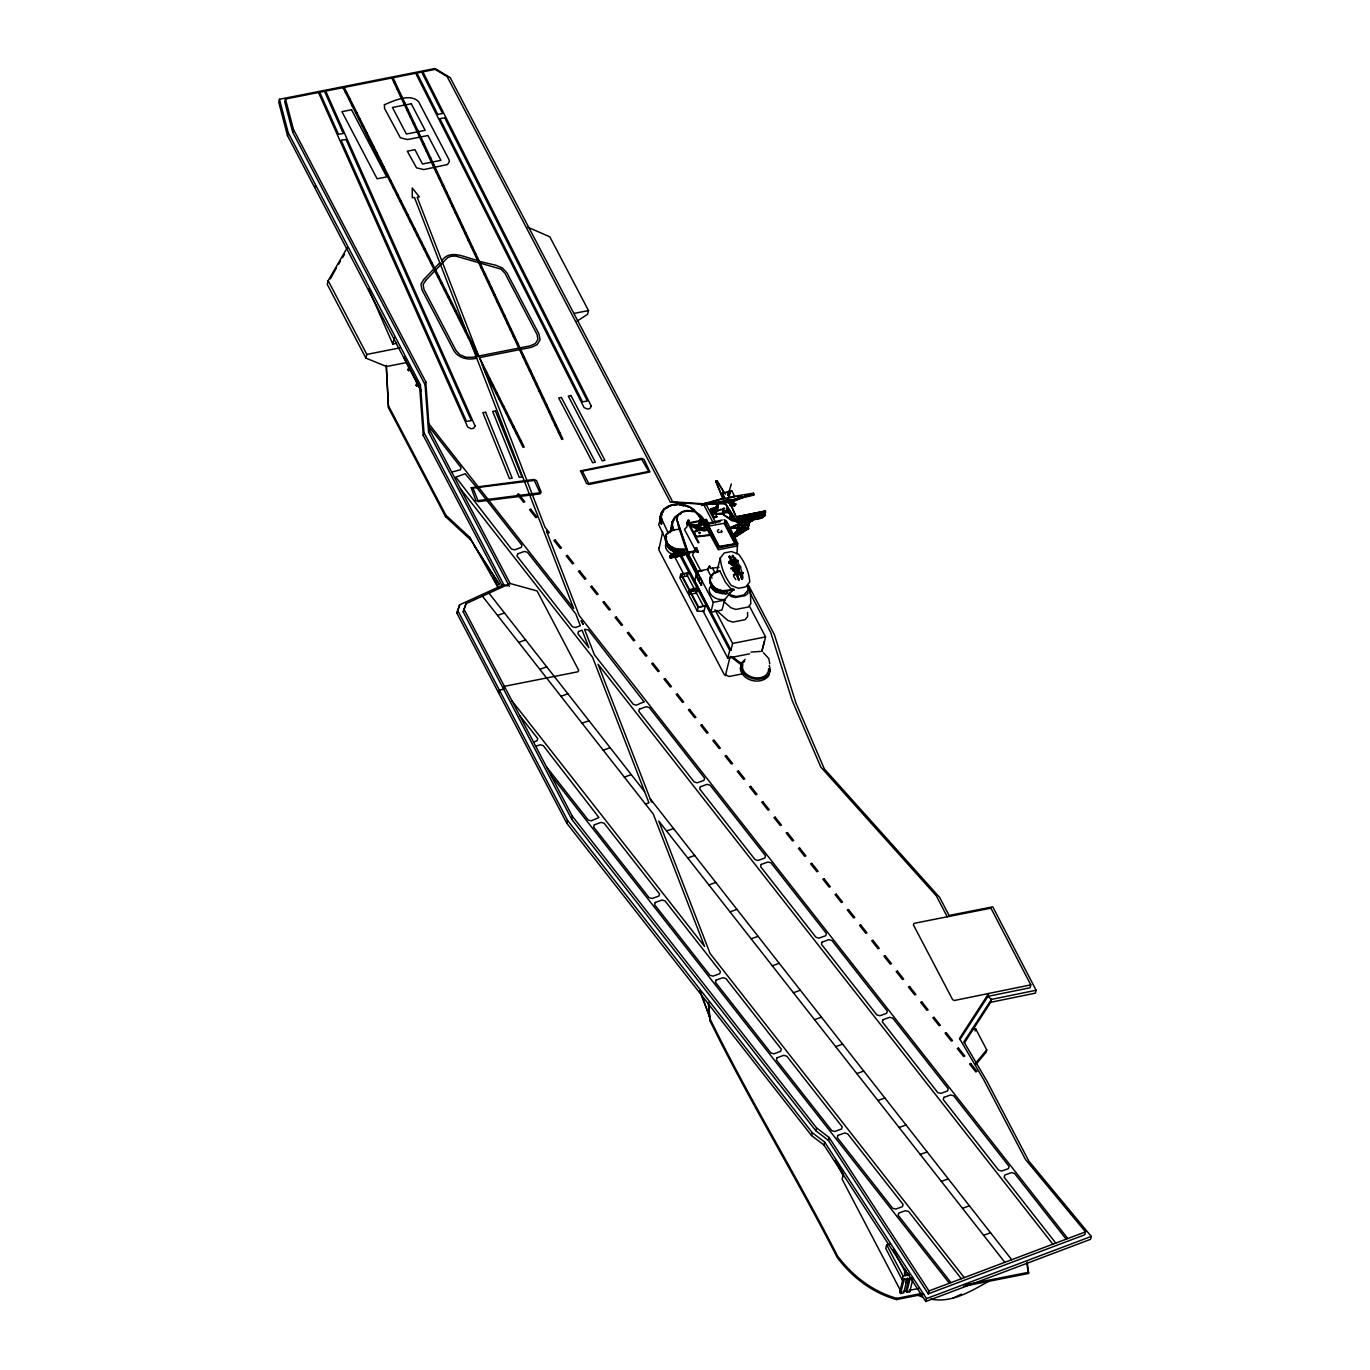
<?xml version="1.0" encoding="UTF-8"?>
<svg xmlns="http://www.w3.org/2000/svg" width="1370" height="1370" viewBox="0 0 1370 1370"><rect width="100%" height="100%" fill="white"/><g stroke="black" fill="none" stroke-linecap="round" stroke-linejoin="round"><path stroke-width="1.5" d="M671.728 550.226L668.731 544.712L668.714 547.897L671.728 550.226L672.276 547.452L678.047 549.25L686.01 549.096L687.757 555.449L697.381 573.79M672.687 550.723L676.831 551.271L672.687 550.723L672.944 547.794M713.102 586.206L713.085 589.391L716.116 591.703L716.664 588.929L722.418 590.727L734.097 589.477L729.782 593.09L726.442 593.758L716.527 592.285A11.285 8.203 13.9 0 1 710.807 585.692L710.225 578.26M716.116 591.703L716.664 588.929A13.255 9.624 13.9 0 1 710.328 576.787L713.256 573.242L719.849 570.879L725.381 582.147L730.604 588.432L734.097 589.477M717.058 592.2L717.315 589.271L717.058 592.2L721.219 592.765L717.315 591.515M729.902 561.289L729.885 563.584L734.012 565.998L735.724 564.714L735.724 562.419L734.029 560.467M733.995 569.149L734.988 571.598L736.375 571.872L737.762 570.571L736.769 568.139L734.388 568.601L734.388 569.92L736.769 571.307M734.491 563.978L733.515 561.546L732.128 561.272M737.351 571.119L736.375 568.687L734.988 568.413M696.457 531.354L696.474 528.854M734.097 537.896L747.746 529.111L729.696 528.015L747.592 520.549L747.129 519.333L748.568 522.655L752.558 520.566L748.671 522.278M734.149 537.382L739.286 534.077C738.036 523.391 753.003 523.819 748.568 524.385C751.839 524.385 728.926 531.509 747.249 528.649L733.138 534.574L748.14 521.628L748.568 522.655M748.243 524.487L745.074 521.559L748.962 524.744L737.899 524.299L740.262 528.974L738.019 524.796M715.465 509.075C710.02 513.613 715.465 513.014 716.065 507.825L716.339 506.506L717.263 509.246L713.171 513.322L716.784 509.983L714.198 513.818L712.965 512.517L717.983 506.814L717.024 509.657L717.983 504.417L716.424 506.421L717.178 505.188L717.76 507.328L717.76 505.307L716.561 510.428L714.558 512.534L710.585 509.092L713.085 508.424L710.585 509.092M740.399 528.717L739.338 534.163L747.284 528.358L740.331 528.546M744.835 521.764C758.946 529.368 729.046 517.192 739.115 533.803M714.541 511.25C717.64 503.92 720.808 507.482 712.725 512.808L711.938 513.836L715.482 511.609M715.671 509.743L716.75 507.311L714.883 512.157M675.821 553.942C677.893 551.065 680.736 554.627 677.551 552.572L675.102 554.148L673.612 553.103C673.526 555.963 669.844 553.737 672.293 555.192M696.765 550.569L669.913 555.912L670.632 556.477C672.156 558.292 674.896 556.083 676.523 556.254M674.245 553.822C677.26 551.733 674.622 556.254 672.687 554.028M678.304 555.586L677.671 554.85L676.643 556.237C673.526 556.922 677.14 556.648 675.307 555.569L679.092 556.014L677.499 556.545L676.883 555.261M679.914 554.662C677.979 557.624 681.147 553.497 678.458 554.953L678.441 556.357M680.582 551.973C679.04 555.621 682.26 551.151 679.126 552.264L677.533 553.566M679.914 551.853C681.986 553.994 684.914 550.98 684.418 552.196M682.654 555.689C682.311 551.836 681.215 558.018 680.034 554.627L682.654 555.689L683.818 553.874M715.585 512.226L714.198 513.818C710.379 513.493 719.01 507.294 716.133 508.253A8.511 6.456 26.3 0 1 715.089 509.332L714.455 512.14L716.133 510.839M717.846 507.106L717.52 504.485L718.068 505.855A10.275 6.559 42.6 0 1 717.623 507.636L716.75 511.541L715.363 512.483M739.235 533.752L737.882 524.316L747.232 528.221L730.022 527.981M701.697 521.576L701.765 520.651L706.286 523.494L707.759 526.799L707.588 524.693M715.226 510.873L715.859 508.647M686.867 523.58L688.682 522.227L687.329 522.261L687.415 524.35L698.529 529.83L704.06 530.789L706.869 529.779L708.341 524.967L701.834 520.377L701.474 521.884L708.341 524.967M687.415 524.35L687.791 520.429L689.144 520.412L687.141 522.638L700.053 527.399L700.635 526.405M715.346 511.438C719.421 505.376 708.924 516.558 714.832 511.301C719.952 502.191 712.965 516.028 714.147 510.085L715.602 509.263L712.982 512.312A6.473 4.127 42.6 0 0 713.496 511.353L716.63 508.287L714.061 511.404M701.269 522.449L700.584 525.532M747.215 528.717L747.746 529.111M670.255 532.57L671.917 525.72L671.762 529.282C670.769 522.638 673.869 515.188 680.976 513.801M671.026 529.128L672.327 521.559L674.639 518.87L672.327 521.559M738.207 524.573L747.249 528.34L730.022 528.186M736.974 553.685L737.437 544.746M668.303 544.215L668.098 547.178L665.563 540.26L666.642 536.697M725.312 501.917L725.535 500.872M725.09 504.04C726.785 501.112 712.76 506.164 709.848 503.509M716.219 508.767C712.742 515.599 710.465 513.288 714.164 512.654M716.339 507.79L716.63 508.201A6.473 4.127 42.7 0 1 716.065 509.058L715.294 510.77L716.459 508.407L715.688 509.058L715.157 507.619A13.649 9.915 13.9 0 0 716.835 505.77L717.983 506.712M701.645 521.268L701.834 520.377M716.253 509.435L716.287 508.51M747.284 520.189L748.294 522.073M701.046 516.918L698.135 526.44M713.068 511.626L716.15 509.349M701.029 516.627L699.608 522.432M715.928 509.52L713.924 512.02L713.941 509.28L714.866 511.25M729.867 517.261L730.279 516.319L735.536 521.268L729.867 517.261L730.279 516.319M661.093 516.644L659.792 519.812L661.864 513.562L661.333 516.832L660.323 516.541M659.792 519.812C659.912 500.547 689.042 499.553 697.296 513.818M676.883 518.887L679.023 529.351L673.543 529.813A13.46 9.778 13.9 0 0 665.957 535.293A13.255 9.624 13.9 0 0 672.31 547.401L669.913 545.62M394.252 337.739L392.796 344.058L396.581 343.305M717.692 507.534L716.304 509.64L717.383 508.51M687.86 522.826L688.117 521.388L686.832 526.971L684.503 529.402L695.566 550.5M763.946 643.575L764.323 641.622L761.703 651.229M731.323 483.952L729.028 491.762M717.212 508.612L715.277 511.455M712.4 513.767C714.763 511.986 717.007 510.89 717.263 508.253M698.769 523.785L698.118 526.525M701.714 503.698L672.67 501.797L450.182 77.611L435.043 68.5L279.446 99.274L278.744 102.185L287.494 135.596L421.309 391.272M701.457 504.177L670.341 502.139L447.134 76.583L435.215 69.408L285.474 99.034L284.755 101.945L292.683 132.171L425.042 384.645L428.587 432.235L509.417 586.394M287.494 135.596L288.214 132.702L279.446 99.274M292.683 132.171L293.403 129.277L285.474 99.034M347.518 247.251L328.166 280.679L327.259 284.395L365.927 358.135L386.528 366.509L406.291 362.605M365.927 358.135L366.835 354.419L328.166 280.679M388.498 407.832L386.272 365.465L388.498 407.832L445.541 516.61L470.903 540.088L469.859 537.417L445.884 515.223L388.84 406.462M410.452 370.551L408.037 369.951L409.031 365.961M408.551 370.927L409.544 366.937M418.484 385.878L416.086 385.295L417.079 381.305M416.6 386.254L417.576 382.264M288.214 132.702L420.453 384.936L419.734 387.83L423.261 435.42L502.071 585.692M425.042 384.645L425.762 381.75L293.403 129.277M423.261 435.42L423.981 432.526L420.453 384.936M428.587 432.235L429.289 429.341L425.762 381.75M445.541 516.61L445.884 515.223M748.585 585.435L774.41 634.687L795.884 702.878L824.295 768.827L939.717 897.521L949.085 915.468L992.753 906.837L1036.097 990.253L991.435 999.398L963.898 1041.851L987.29 1081.718L1028.853 1161.126L1091.256 1236.408L1090.554 1239.319L925.76 1301.5L823.969 1145.063L811.537 1135.542L566.769 823.199L456.861 613.109L459.652 604.821L503.766 584.665L423.981 432.526M459.652 604.821L456.861 613.109M469.859 537.417L498.457 588.295M959.908 1039.607L987.941 996.367L988.661 993.473L959.497 1038.443L983.729 1079.748L1025.445 1159.431L1085.502 1231.87L1084.783 1234.764L928.261 1293.845L828.439 1140.422L815.835 1130.781L571.632 819.157L463.231 611.945L466.023 603.656L510.137 583.5L537.091 590.949L578.739 670.375L577.866 671.797L504.383 686.336L503.663 689.247L499.365 690.086L498.646 692.997M466.023 603.656L463.231 611.945M527.844 227.214L549.832 236.822L588.501 310.562L587.593 314.278L577.027 321.214M566.769 823.199L567.488 820.287L457.58 610.215M571.632 819.157L572.352 816.246L463.95 609.051M659.843 520.6L661.385 517.449L662.344 520.788L661.59 523.871L659.843 520.6L661.59 523.871M663.217 512.26L663.988 509.178L667.789 507.328L663.988 509.178M660.819 523.922L661.59 520.84L660.614 517.517M743.242 673.697L729.114 676.489L724.182 674.451L658.833 549.832L662.652 531.971M673.954 518.562L672.208 525.172M671.951 526.731L671.129 530.036L672.67 526.697L673.817 530.207L672.67 526.697M672.773 557.059L670.118 557.813L671.249 553.822L673.869 554.867M670.529 557.881L671.369 554.405M671.197 557.796L670.187 557.778M671.865 555.107L674.143 553.754L670.752 554.73M670.204 557.676L672.944 555.792L674.348 557.162M672.584 554.49L672.824 553.514M673.578 556.511L672.773 557.487M673.218 554.353L675.016 554.49M671.797 557.179L673.732 555.878M674.4 553.189L674.468 554.268M673.663 557.111L672.944 555.792M674.793 554.045L675.821 553.514M675.307 555.569L675.924 556.443M676.763 552.487L677.02 554.251L675.975 552.881M677.551 552.572L677.619 553.634M677.499 556.545L678.527 556.014M678.595 553.942L677.414 553.103L678.972 552.898M679.126 552.264L679.743 553.548M687.329 522.261L687.791 520.429M687.74 522.107L688.202 520.275M679.794 555.621L680.034 554.627M681.318 552.812L681.489 551.545L683.835 552.744L683.065 551.237M678.458 554.953L679.674 555.621M682.346 552.709L681.181 552.452L683.527 549.781L685.839 549.747M688.613 523.34L689.144 520.412M682.226 555.603L680.736 555.569M682.02 552.196L678.989 552.795L681.335 553.018M683.322 553L682.757 552.144M682.894 552.932L682.157 552.161L684.897 552.315M683.065 554.045L683.253 555.073M683.784 552.555L683.733 551.356M683.99 553.103L684.281 552.024M684.332 551.75L684.161 555.021L682.431 555.261M684.555 551.785L683.853 555.158M680.77 574.218L679.862 577.9L688.254 593.895L689.161 590.213L680.77 574.218L687.877 572.814L687.466 575.828L694.402 589.083M688.1 573.242L681.558 574.544L680.924 577.13L687.466 575.828M710.722 535.242L707.228 527.724L710.722 535.242L696.234 536.937L693.854 531.56L701.885 529.265M728.206 502.242L725.963 501.437L701.68 505.444L701.115 504.348L724.816 498.046L710.893 502.088M701.68 505.444L701.337 503.492M696.234 536.937L693.854 531.56M686.969 576.462L687.877 572.814M698.529 529.83L699.299 527.125L699.042 528.203L687.055 523.135M704.385 525.583L703.461 528.512L699.847 527.878L700.926 524.333L705.567 525.789L701.046 522.946M700.926 524.333L699.847 527.878M695.326 549.147L696.662 547.812L697.964 552.281L695.326 549.147L696.662 547.812M697.073 552.452L698.392 551.134M705.207 523.066L705.927 520.138L688.939 523.494M722.846 498.766L715.756 481.161L717.007 480.904L725.381 494.21M704.06 530.789L706.286 523.494L707.502 525.018M717.007 480.904L724.199 493.08M689.778 591.395L688.87 595.059L697.261 611.054L703.923 611.448L705.276 605.985L698.512 606.859L690.566 591.703L696.885 589.99L689.778 591.395L698.169 607.389L697.261 611.054M715.568 513.784L722.846 514.281L733.601 520.634L728.72 512.483L715.568 513.784L716.801 517.106L714.147 517.62L710.311 510.325L713.136 509.143L714.524 511.798L724.542 508.51M689.932 594.306L690.566 591.703M705.773 530.806L707.125 528.7L706.869 529.779M711.458 509.092L713.085 508.424M702.81 570.708L697.741 571.701L696.902 576.188L698.375 580.212L696.32 576.308L697.844 572.369M697.741 571.701L697.039 575.965M713.136 509.143L710.311 510.325M712.366 510L714.969 511.421L712.537 509.965L711.732 510.667L713.016 511.421C711.629 513.767 715.328 511.318 713.034 512.397M712.931 512.226L713.171 511.25M715.791 511.198L712.982 512.979M714.969 512.585L716.51 511.781L713.89 510.445L713.273 511.781L712.383 510.256L712.948 512.123M713.256 513.681L714.986 511.353M695.395 590.984L696.046 588.381L689.504 589.682L681.558 574.544M698.375 580.212L699.317 576.393L697.261 572.489M714.147 517.62L710.465 509.657M715.089 513.527L715.534 511.558M695.977 593.621L696.885 589.99M699.025 581.479L701.663 585.264L699.025 581.479L700.549 577.541M703.409 606.259L696.457 593.004L697.107 590.419M722.196 493.303L732.042 491.145L734.885 496.865L725.09 498.8L722.196 493.303L732.042 491.145M701.08 585.384L702.022 581.565L699.984 577.66M720.723 509.263L715.911 511.815M725.09 498.8L722.247 493.08M722.846 514.281L732.094 520.942L733.652 520.429M739.543 517.209L738.19 522.09L736.94 522.33L725.432 504.057L715.756 481.161M725.929 501.454L753.979 494.279L753.397 493.183L729.165 497.173M728.429 491.727L728.395 495.615L728.429 491.727L730.244 492.241L728.343 495.837L729.028 491.059M729.405 495.632L730.159 491.385M725.501 501.386L726.271 502.276L730.604 501.3L730.484 499.725M729.782 505.393L734.68 505.701L729.782 505.393L730.792 503.269L732.796 502.995L732.95 504.862L732.471 503.509M730.159 503.115L738.31 521.542L736.94 522.33M730.604 501.3L730.364 500.101L726.1 500.958C727.145 504.451 737.094 504.16 726.46 501.643L730.724 500.803L732.744 502.91M733.601 520.634L726.442 508.133M731.186 503.406L733.275 504.211L731.768 504.52M732.351 504.742L732.659 503.321M732.95 504.862L733.258 503.441M717.007 571.153L720.278 557.967L724.268 552.966L731.58 551.511L738.721 554.319A58.242 48.224 25.1 0 1 749.767 581.856L745.777 586.857L738.464 588.312L731.323 585.504A58.242 48.224 25.1 0 1 720.278 557.967M733.31 504.554L733.275 503.492M732.077 519.932L732.522 518.939L732.779 519.778M733.344 502.773L735.861 504.194L733.275 503.013M732.231 520.257L732.522 518.939M719.849 570.879L713.085 573.876L710.174 577.438A13.255 9.624 13.9 0 0 716.527 589.528L722.264 591.378L733.943 590.128M732.676 520.343L732.933 519.162M712.212 584.579L709.728 587.61A11.285 8.203 13.9 0 0 711.338 595.008A11.491 8.34 13.9 0 0 724.867 599.392L721.956 610.061L710.859 612.253L713.308 602.338L689.024 556.151L676.729 519.504C679.16 504.862 701.389 509.965 704.865 521.953M740.879 516.867L737.591 517.603L737.111 516.713L765.111 510.976L764.803 514.658L763.433 512.294M737.591 517.603L765.624 511.763L764.494 516.302L761.086 516.935M738.653 522.107L739.612 518.22L764.237 513.305L763.244 517.278L738.584 522.158L739.749 517.158L741.136 519.555L761.891 515.36M739.594 520.463L740.622 522.107L741.889 516.747M740.673 516.096L741.684 517.757M746.667 520.651L739.56 521.456M739.663 521.216L736.255 521.884M740.177 521.901L741.204 517.74C739.355 513.185 743.276 521.628 740.245 522.432L761.634 518.202L761.788 511.832M741.187 516.815L761.977 512.705M741.375 519.641L741.101 520.788L743.345 519.247L741.256 520.84M741.427 521.559L742.523 517.637M742.882 521.268L743.841 517.38M743.002 521.234L744.458 516.233L745.588 519.898L743.91 519.144M725.09 599.169L728.96 594.494L736.443 596.481L743.756 595.025L747.592 590.641M744.338 520.977L745.417 517.072M746.085 518.716L745.811 519.846L748.208 518.374M746.188 518.339L746.821 515.771L747.455 516.867M745.794 520.686L746.873 516.781M752.746 494.056L753.757 495.135L730.244 500.598M753.397 493.183L753.089 493.834M748.208 516.524L747.232 520.412L748.328 516.49M753.757 495.135L753.979 494.279M729.456 594.392L729.782 593.09M747.934 519.504L748.962 515.343L746.188 518.562M748.14 519.47L749.167 515.308L750.554 517.706M748.688 520.12L749.784 516.199M747.678 528.015L750.144 520.72L749.167 519.744M747.797 528.255L749.698 520.446M750.435 518.716C747.181 519.624 752.729 520.977 750.589 517.826M750.674 517.449L751.308 514.88M748.088 528.375L750.024 520.48M750.144 519.829L751.531 514.829M751.599 519.538L752.558 515.651L751.719 519.521M752.644 518.579L753.671 514.418M752.849 518.545L753.877 514.366M753.038 519.247L754.134 515.343M754.493 518.973L755.572 515.051M755.504 516.85L755.007 518.031L753.329 517.278M755.384 516.524L756.24 513.904M755.949 518.682L756.908 514.795L756.069 518.648M757.336 517.654L758.381 513.476L755.606 516.696M757.387 518.391L758.586 513.442L759.716 517.089L758.021 516.353M757.524 518.374L758.483 514.486M758.843 518.1L759.939 514.195M760.093 515.582L760.727 513.014L759.46 514.486M760.213 515.925L759.939 517.055L762.182 515.531M760.299 515.548L761.086 512.757M762.593 513.51L761.189 517.997L760.384 516.353L761.634 518.202M761.463 511.986L762.473 513.647M760.299 517.826L761.378 513.904M762.268 512.722L765.539 512.072L765.111 510.976M761.874 517.5L763.296 512.5L764.683 514.897M749.561 653.815L727.778 658.131L729.713 650.339L679.726 555.021M729.713 650.339L730.981 650.099L732.625 643.438L714.952 609.718M725.364 675.718L730.159 656.367L741.752 665.203M762.011 651.349L765.59 636.913L749.767 606.756M923.74 1294.188L896.494 1299.582C872.313 1292.715 852.294 1277.474 837.241 1257.506C796.569 1177.635 749.39 1101.429 710.02 1020.838L708.667 1002.96M811.537 1135.542L812.256 1132.647L567.488 820.287M815.835 1130.781L816.554 1127.887L572.352 816.246M823.969 1145.063L824.689 1142.169L812.256 1132.647M828.439 1140.422L829.141 1137.528L816.554 1127.887M890.466 1244.029L886.664 1244.782L885.756 1248.447L902.231 1279.837L912.643 1277.782M896.494 1299.582L896.802 1298.366L921.942 1293.383M902.231 1279.837L903.138 1276.172L886.664 1244.782M907.402 1277.987L903.703 1292.92L900.604 1293.537L899.765 1291.961L903.001 1278.878M905.347 1269.373L904.371 1273.329L905.21 1274.922L908.31 1274.305L907.608 1272.97M900.604 1293.537L904.303 1278.604M905.21 1274.922L906.186 1270.949M913.019 1278.638L909.783 1291.722L906.683 1292.338L905.981 1291.002L908.396 1281.293L908.961 1282.371L905.964 1282.954L906.032 1279.34L909.012 1278.758L909.577 1279.837L906.597 1280.419M906.683 1292.338L910.382 1277.388M975.063 1031.045L975.645 1028.733L971.655 1029.538M964.326 1042.981L990.715 1002.292L991.435 999.398L987.941 996.367L1030.069 987.753L1030.788 984.859L990.921 908.156L914.132 923.346L913.345 924.767L952.578 999.586L954.205 1000.528L1030.788 984.859M975.645 1028.733L986.743 1049.882L986.16 1052.211L975.526 1064.884M925.76 1301.5L926.48 1298.606L824.689 1142.169M928.261 1293.845L928.963 1290.934L829.141 1137.528M1036.097 990.253L1035.378 993.147L990.715 1002.292M963.555 1286.31L1028.51 1273.466L1027.26 1262.095M697.724 528.084L697.107 530.601L697.69 528.238M717.246 508.938L716.219 510.787M741.41 664.45L740.262 668.509C741.872 681.027 761.172 685.548 768.707 675.753L770.334 669.827L769.221 665.529M699.042 528.203L700.584 527.107M698.94 524.761L698.289 526.936L698.94 524.813M715.38 509.606L713.65 512.106M716.972 509.743L714.934 511.729M715.791 507.088L714.489 507.996C713.821 516.028 716.715 506.112 714.506 511.592M735.228 521.473L735.639 520.549M697.724 528.786L697.33 530.019M676.592 551.956L677.533 549.25L672.687 548.479M677.671 552.127L678.287 549.37L677.671 552.127L681.678 552.059L683.082 550.021L679.862 549.336M720.962 593.45L721.904 590.744L717.058 589.956M722.041 593.604L722.658 590.847L722.041 593.604L726.049 593.535L727.453 591.515M708.256 569.646L709.609 566.05L710.876 568.464L712.503 568.105M730.261 528.238L733.121 534.369M748.088 521.747L733.138 534.574M714.934 510.924L714.883 509.743L713.65 510.565M330.307 278.898L336.421 267.921M338.458 264.41L340.496 261.053M342.517 257.68L344.555 254.323M658.593 548.377L659.347 547.127M660.956 518.031L658.662 524.504L666.882 541.989M677.157 516.798C679.982 511.284 687.158 510.394 692.638 511.661M681.678 552.059L683.013 549.284M710.859 612.253L694.607 581.257L697.056 571.358L707.348 569.321L709.609 566.05M670.975 554.696L671.882 554.884L670.769 555.124M735.073 560.655L738.173 560.947L731.803 562.111L729.046 556.631L729.662 555.963L734.902 567.368L738.995 579.99L736.58 573.533L733.464 574.715L736.495 573.79M730.809 568.413L737.831 566.341L740.725 567.026L737.111 566.718L732.625 555.381L742.095 579.219L740.365 573.824L742.797 572.643L740.091 573.037L742.951 573.396M731.888 561.854L728.72 563.053L731.58 561.101L734.371 568.071M728.72 563.053L728.806 561.957M728.6 562.265L731.58 561.101M731.922 561.272L734.748 560.467M731.717 562.077L738.173 560.947M731.101 569.167L731.015 568.105M735.245 561.426L737.711 560.21M737.317 566.426L734.491 567.231L732.128 560.981M740.434 573.105L736.409 573.773L734.457 567.814M739.731 572.9C737.831 558.292 729.902 575.571 739.731 572.9L741.958 579.39M734.269 568.071L740.725 567.026M733.464 574.715L733.96 575.417M737.522 566.632L740.434 566.289M740.04 573.636L737.214 574.441L738.995 579.99M742.728 573.688L742.797 572.643M738.361 579.801L729.456 556.271M746.65 528.46L748.362 527.69L748.277 529.454L746.65 528.46L748.859 528.649M747.147 529.419L748.362 527.69M701.508 529.591L699.693 529.454M734.68 505.701L735.913 503.954M727.162 510.222L723.925 510.873A2.209 1.61 13.9 0 1 722.863 508.852L724.165 507.928M721.802 531.903L718.565 532.536A2.209 1.61 13.9 0 1 717.503 530.515L718.805 529.591M710.533 577.524L712.862 574.681M716.15 510.89L714.695 511.969M974.772 1064.147L986.743 1049.882M716.51 510.513L715.534 511.215M738.242 518.716L739.492 517.038M740.622 518.22L741.855 516.558M744.201 516.096L741.478 519.264L742.112 516.696L742.745 517.792M741.478 519.504L744.253 516.267M745.263 517.141L746.564 515.634M745.331 517.278L746.599 515.805L745.965 518.391L744.612 516.028M750.041 516.353L751.274 514.709M750.897 517.637L753.62 514.229M754.664 515.291L755.983 513.767M754.75 515.428L756.017 513.938M755.606 516.473L758.329 513.305M760.675 512.842L759.374 514.349L758.723 513.219M760.316 515.771L763.039 512.38M764.169 513.562L765.436 511.866M733.395 503.937L732.316 503.68M713.89 510.445L712.383 510.256M713.599 511.592L712.4 512.722M716.784 511.387L712.948 513.133M433.81 269.034L423.724 279.497L421.001 284.121L421.857 289.567L454.172 351.182C459.07 358.46 468.643 360.378 476.726 358.152M434.684 268.126L439.804 262.834M441.791 260.762C450.319 248.193 466.382 258.331 477.531 260.334M714.695 512.243L713.838 513.014L714.712 513.288M745.109 659.398L741.872 662.583L740.725 666.642C742.335 679.16 761.634 683.681 769.169 673.886M742.489 663.388L744.646 661.265M713.085 589.391L716.647 591.172M715.517 510L714.249 510.822L716.048 509.126M716.099 507.962L713.684 508.458L713.051 511.061A10.275 6.559 42.6 0 1 712.606 512.86L713.701 513.082L711.989 513.75M716.887 481.743L715.619 481.709M670.546 556.323L671.625 557.864M732.128 504.314L733.207 504.109M733.481 534.625L748.568 521.713M737.591 545.911L718.274 549.73L705.773 526.765M693.597 552.829L692.552 555.09L701.115 571.393M736.392 521.713L738.79 520.24M750.52 518.922L752.764 517.398L750.657 518.973M755.23 517.98L757.627 516.507M760.076 517.106L762.337 515.582M733.84 537.177L747.164 528.632M733.926 537.588L747.592 528.803M714.181 509.88L715.534 510.325M989.277 1281.053C971.399 1290.728 951.927 1303.555 930.607 1299.017M733.584 534.762L738.07 543.976L718.753 547.794L707.211 526.662M677.294 553.12L674.93 553.84L675.444 554.559M674.211 556.391L677.927 556.631M683.596 551.887L682.757 552.572M952.852 1298.178L961.534 1294.102M671.249 553.822L671.882 554.884M669.913 555.912L696.953 550.911M678.955 553.12L680.171 553.634M681.164 552.675L680.702 551.956M672.721 557.299L672.156 556.186M676.712 556.117L678.989 555.638L676.626 555.809M713.085 509.486L713.599 508.612M729.696 528.015L747.404 520.155M729.885 528.203L747.866 520.377M666.488 540.756L668.098 547.178M711.664 585.418L712.468 588.672L712.674 585.709L710.859 582.25L713.205 588.346M712.468 588.672L712.674 585.709M733.395 534.677L747.198 528.974M728.497 500.564L726.734 500.598M723.839 509.212L722.538 510.137A2.209 1.61 13.9 0 0 723.6 512.157L726.853 511.524A2.209 1.61 13.9 0 0 726.528 510.068M729.731 501.574L739.252 497.721M729.936 501.762L745.314 496.505L733.926 501.112M729.85 502.122L743.139 496.745M730.193 502.43L743.499 497.053M714.917 510.188L713.599 510.976L712.999 509.64L713.393 511.712M928.963 1290.934L1085.502 1231.87M926.48 1298.606L1091.256 1236.408M497.55 615.438L504.468 612.938M518.682 642.393L525.618 639.893M539.814 669.348L546.75 666.847M560.947 696.285L567.882 693.785M582.079 723.24L589.014 720.74M533.529 742.06L537.057 740.776L537.759 738.584L519.624 715.482M535.773 746.342L540.174 744.749L543.239 745.588L598.93 817.513L591.241 820.853L588.175 820.013L546.544 766.926M603.211 750.195L610.147 747.695M624.343 777.132L631.279 774.632M645.476 804.087L648.952 802.837L592.559 657.24L460.491 488.833M652.411 801.587L651.401 801.947L598.073 664.262L1052.845 1244.183M666.608 831.042L673.543 828.542M687.74 857.98L694.676 855.479M708.872 884.934L715.808 882.434M730.022 911.889L736.94 909.389M751.154 938.827L758.089 936.326M772.286 965.782L779.222 963.281M793.418 992.736L800.354 990.236M814.551 1019.674L821.486 1017.174M835.683 1046.629L842.619 1044.128M856.815 1073.583L863.751 1071.083M877.947 1100.521L884.883 1098.021M899.08 1127.476L906.015 1124.975M920.212 1154.43L927.147 1151.93M941.344 1181.385L948.28 1178.868M962.493 1208.323L969.412 1205.823M983.626 1235.278L990.561 1232.777M751.051 652.086L760.384 651.435M734.166 575.109L736.872 574.287M713.051 511.729L713.958 511.37M693.717 532.142L697.535 531.046M753.466 518.322L760.847 516.456M753.928 519.213L761.309 517.346M701.115 504.348L706.988 502.995M366.835 354.419L400.057 347.843M574.116 313.405L588.501 310.562M408.037 369.951L409.938 369.575M479.466 357.604L519.521 349.675M520.737 349.436L531.354 347.346L537.126 344.658L540.054 339.811L538.907 333.835L506.866 272.75L502.413 268.023L495.786 265.232L477.839 261.002M416.086 385.295L417.987 384.919M729.183 492.464L730.244 492.241M714.301 516.969L716.972 516.439M690.086 526.063L697.655 524.556M737.111 516.713L765.076 511.181M722.247 519.983L706.098 523.665L701.628 522.038M720.26 521.559L707.485 524.248L718.873 546.373L736.443 543.599L724.439 520.737M733.07 519.333L731.511 519.829L733.019 519.538M739.475 518.785L741.067 518.391M741.358 518.408L762.165 514.212M762.456 514.229L764.049 513.853M740.93 518.956L739.355 519.264L740.913 519.042M763.895 514.418L762.337 514.726L763.878 514.486M739.218 519.829L740.793 519.521M762.182 515.291L763.758 514.983M736.769 520.429L764.7 515.034L764.426 516.165L762.542 515.531M739.064 520.48L740.656 520.086M740.93 520.103L761.737 515.925M762.028 515.942L763.621 515.548M739.286 520.514L739.509 521.662M741.667 520.052L760.384 516.353M738.909 521.045L740.502 520.651M740.793 520.668L761.6 516.49M761.891 516.507L763.484 516.113M739.971 521.148L760.778 516.969M738.772 521.61L761.463 517.055M761.754 517.072L763.347 516.678M740.416 522.107L761.395 517.997M676.609 553.942L675.187 552.795M669.947 556.34L696.645 551.048M670.118 556.682L696.97 551.339M683.031 555.073L684.229 554.799M728.874 556.888L734.577 557.282A46.631 38.6 25.1 0 1 742.968 578.191M731.392 561.375L735.45 560.672M718.976 567.351L712.52 568.088L715.226 573.242M732.282 555.449L738.053 566.752M736.683 574.561L740.365 573.824M689.161 590.213L696.046 588.381M691.559 593.981L696.457 593.004M713.308 602.338L725.466 599.94M698.169 607.389L705.276 605.985M732.625 643.438L765.59 636.913M903.138 1276.172L909.389 1274.922M899.765 1291.961L901.083 1291.687L842.139 1179.279L843.081 1175.426L835.152 1160.287M903.001 1291.602L905.981 1291.002M919.184 1288.399L909.081 1290.386L909.783 1291.722M965.953 1284.683L1028.819 1272.25M345.308 92.184L346.524 91.961M348.716 99.017L349.932 98.777M352.141 105.832L353.357 105.61M355.549 112.665L356.782 112.443M358.974 119.498L360.19 119.276M362.382 126.314L363.615 126.091M365.807 133.147L367.023 132.924M369.232 139.98L370.448 139.757M372.64 146.796L373.856 146.573M376.065 153.628L377.281 153.406M379.473 160.461L380.689 160.239M382.898 167.294L384.114 167.071M386.306 174.11L387.522 173.887M389.731 180.943L390.947 180.72M393.139 187.776L394.372 187.553M396.564 194.591L397.779 194.369M399.971 201.424L401.204 201.202M403.397 208.257L404.612 208.035M406.821 215.09L408.037 214.85M410.229 221.906L411.445 221.683M413.654 228.739L414.87 228.516M417.062 235.571L418.278 235.349M420.487 242.387L421.703 242.165M423.895 249.22L425.111 248.998M427.32 256.053L428.536 255.83M430.728 262.869L431.944 262.646M434.153 269.702L435.369 269.479M437.561 276.534L438.794 276.312M440.986 283.367L442.202 283.145M444.394 290.183L445.627 289.96M447.819 297.016L449.035 296.793M451.244 303.849L452.46 303.626M454.652 310.665L455.867 310.442M458.077 317.498L459.292 317.275M461.485 324.33L462.7 324.108M464.909 331.163L466.125 330.941M468.317 337.979L469.533 337.756M471.742 344.812L472.958 344.589M475.15 351.645L476.383 351.422M479.791 358.238L526.851 480.356M482.257 365.242L483.216 365.071M485.408 372.126L486.624 371.904M488.833 378.959L490.049 378.719M492.241 385.775L493.457 385.552M495.666 392.608L496.882 392.385M499.074 399.441L500.29 399.218M502.499 406.256L503.715 406.034M505.907 413.089L507.123 412.867M509.332 419.922L510.548 419.7M512.74 426.738L513.956 426.515M516.165 433.571L517.38 433.348M519.572 440.404L520.805 440.181M393.978 82.611L395.211 82.405M397.197 89.478L398.43 89.273M400.434 96.328L401.667 96.123M403.653 103.195L404.886 102.99M406.89 110.062L408.106 109.857M410.109 116.912L411.342 116.707M413.329 123.779L414.562 123.574M416.566 130.647L417.781 130.441M419.785 137.497L421.018 137.291M423.005 144.364L424.238 144.158M426.241 151.214L427.457 151.025M429.461 158.081L430.694 157.875M432.68 164.948L433.913 164.743M435.917 171.798L437.133 171.61M439.136 178.665L440.369 178.46M442.356 185.532L443.589 185.327M445.592 192.382L446.808 192.194M448.812 199.249L450.045 199.044M452.031 206.117L453.264 205.911M455.268 212.966L456.484 212.778M458.488 219.834L459.721 219.628M461.707 226.701L462.94 226.495M464.944 233.551L466.16 233.362M468.163 240.418L469.396 240.212M471.383 247.285L472.616 247.079M474.619 254.135L475.852 253.947M481.058 267.869L482.291 267.664M484.295 274.719L485.528 274.514M487.514 281.586L488.747 281.381M490.751 288.453L491.967 288.248M493.971 295.303L495.204 295.098M497.19 302.171L498.423 301.965M500.427 309.038L501.643 308.832M503.646 315.888L504.879 315.682M506.866 322.755L508.099 322.549M510.102 329.622L511.318 329.416M513.322 336.472L514.555 336.267M516.541 343.339L517.774 343.134M519.778 350.206L520.994 350.001M522.997 357.056L524.231 356.851M526.217 363.923L527.45 363.718M529.454 370.791L530.669 370.585M532.673 377.64L533.906 377.435M535.893 384.508L537.126 384.302M539.129 391.358L540.345 391.169M542.349 398.225L543.582 398.019M545.568 405.092L546.801 404.886M548.805 411.942L550.038 411.753M552.024 418.809L553.257 418.603M555.244 425.676L556.477 425.471M558.481 432.526L559.713 432.338M737.026 496.711L741.067 496.043M745.109 495.375L749.15 494.707M701.902 504.571L726.151 500.581M739.029 520.771L746.205 519.761M696.371 536.355L710.876 534.66M742.591 572.934L739.937 573.122L737.951 567.351M678.356 550.106L683.082 550.021M677.585 551.391L681.592 551.322M679.64 555.398L671.386 553.908A11.285 8.203 13.9 0 1 665.974 543.599M721.956 592.867L726.049 593.535M731.957 657.103L733.892 657.12M706.047 529.745L698.786 528.751L687.671 523.22M714.849 502.704L725.175 503.064M720.997 503.372L724.816 503.509M713.77 503.372L725.398 503.766M682.123 552.264L672.156 550.791A11.285 8.203 13.9 0 1 666.437 544.215M675.615 553.874L676.369 553.737M672.036 553.412L673.355 554.165M676.095 555.158L678.218 555.929L677.671 554.85M673.201 557.556L672.002 557.247M672.088 522.398L672.584 525.977L671.266 525.703M733.909 564.183L732.505 563.909L731.529 561.46L733.909 560.998L734.885 563.43L733.498 564.731L731.135 563.327M736.889 573.139L732.762 570.725L732.762 568.43L734.474 567.146L736.889 567.608L738.601 569.56M724.165 519.607L726.408 520.857L730.09 527.878M503.389 584.836L507.414 585.88M728.258 494.228L729.388 494.553M728.206 494.433L729.319 494.758M746.393 523.819L748.654 524.539M723.446 512.808L724.405 513.116M700.001 527.262L703.461 528.512M663.354 509.794L661.385 512.705L661.333 516.062M918.088 1295.335L922.233 1297.013M896.802 1298.366C872.502 1291.516 852.774 1275.932 837.584 1256.119C796.912 1176.248 749.715 1100.042 710.362 1019.451M757.833 516.473L759.528 517.209M753.123 517.398L754.819 518.151M748.431 518.339L750.298 518.956M743.722 519.264L745.4 520.018M739.201 520.069L740.879 520.823M739.012 520.189L740.69 520.942M711.903 510.633L714.352 512.02L713.034 511.335M679.914 555.158L681.078 555.997M451.706 472.085L460.388 469.79L461.073 467.615L429.118 426.841M696.234 513.031L703.512 520.908M763.433 652.702L768.827 658.593L769.769 663.851M732.933 657.103L742.249 664.21M668.183 545.243L671.745 547.983M714.284 587.113L716.664 588.929M712.554 586.737L716.116 589.477M698.871 516.319L703.238 519.71M730.141 516.421L735.502 520.651M730.176 517.055L735.536 521.268M706.081 524.333L707.417 525.412M728.96 594.494L731.426 596.618L735.604 597.491L745.383 595.556L747.951 593.347L747.9 585.744L750.4 591.754L750.794 603.827L748.311 606.996L735.93 609.444L730.895 607.766L724.028 601.653M716.613 610.472L727.761 620.422L732.796 622.1L745.177 619.651L747.678 616.483L747.54 612.458M706.029 524.556L707.331 525.772M677.705 556.186L679.503 556.306M724.935 521.782L725.929 522.775M519.778 495.426L518.528 493.868L517.312 494.313L518.339 495.615M520.48 496.334L524.813 501.78L523.597 502.225L519.059 496.505M428.896 423.878L477.976 486.47M478.695 487.377L488.114 499.399M488.816 500.29L573.688 608.503L529.796 495.169M1067.778 1238.566L579.202 615.541L546.476 531.046L548.034 533.016L549.25 532.57L544.969 527.193L532.451 494.844M476.058 486.71L465.166 473.729L455.799 477.12L511.489 549.028L514.555 549.867L521.268 547.435L521.97 545.26L486.898 500.529M476.76 487.617L486.196 499.639M1066.151 1239.165L1014.588 1173.439L1011.522 1172.6L1004.809 1175.032L1004.124 1177.207L1055.773 1243.087M488.97 593.176L644.602 791.62M650.116 798.659L1011.694 1259.715M482.428 596.155L653.284 814.037L704.574 946.464L512.02 700.926M1004.826 1262.318L658.799 821.075L710.088 953.486L964.257 1277.628M961.329 1278.724L908.601 1211.474L905.536 1210.652L898.823 1213.066L898.121 1215.258L950.968 1282.645M550.774 775.009L949.341 1283.245M711.218 508.441L712.537 509.965M474.38 546.031L499.468 584.665L469.687 538.102M725.569 503.509L737.077 521.799M749.304 515.086L749.972 516.216M756.377 513.699L756.874 515M754.014 514.161L755.264 516.764M751.668 514.623L752.164 515.942M746.958 515.548L747.609 516.678M742.249 516.49L742.9 517.62M739.903 516.952L741.256 519.316M737.539 517.415L738.19 518.545M760.744 516.079L761.566 517.672M751.907 519.333L752.524 520.72M750.692 519.812L749.51 520.617M747.232 527.655L748.277 529.454M737.163 516.507L737.642 517.398M739.338 520.309L740.245 522.432M723.651 500.666L725.432 504.057M728.566 513.151L727.042 510.239A2.209 1.61 13.9 0 0 726.716 508.801M705.875 503.972L715.808 522.912M747.506 586.24L750.4 591.754M703.529 504.314L713.41 523.152M749.955 592.833L770.693 632.392L792.134 700.464L820.835 767.097L936.344 895.877L947.269 916.787M709.232 524.744L706.406 519.35L687.808 523.032L698.169 542.777M705.927 520.138L707.759 523.614M689.846 525.241L698.991 542.674M707.348 569.321L712.006 578.191M695.6 548.034L697.964 552.281M710.122 582.558L711.938 586.017M697.809 571.975L689.178 555.535L677.671 521.628M673.389 530.464L671.899 525.909M696.285 574.133L683.527 549.781A13.46 9.778 13.9 0 1 672.156 548.051A13.255 9.624 13.9 0 1 665.803 535.944M682.26 553.052L681.489 551.545M683.168 555.415L682.397 553.908M681.181 552.452L681.746 553.309M681.592 555.74L681.027 554.884L680.65 555.929M730.981 650.099L680.822 554.233M668.474 533.581L660.597 516.713M679.109 553.668L678.338 552.161M680.017 556.049L679.246 554.542M676.968 553.12L677.533 553.994M676.3 555.809L676.866 556.665M676.352 556.939L675.924 556.854M674.382 554.61L673.612 553.103M675.29 556.991L674.519 555.484M674.348 556.22L684.195 575.006M702.878 610.643L727.778 658.131M672.139 557.607L671.369 556.1M893.308 1249.474L904.731 1271.257M905.399 1281.875L905.964 1282.954M838.371 1164.928L843.338 1174.398M419.425 386.665L403.705 356.679L421.207 391.186M429.289 429.341L510.137 583.5M493.2 577.489L498.166 586.959M344.247 87.406L524.213 447.014L522.997 447.237L483.267 367.845M343.031 87.646L477.479 356.286M493.337 577.078L497.738 586.377M393.019 77.765L562.933 439.188L561.7 439.393L391.82 78.004M392.796 344.058L368.616 288.95M315.357 185.532L315.939 186.834M735.399 561.357L737.642 566.598M730.963 505.016L735.776 516.404M478.712 356.097L417.182 197.229L419.357 196.903L412.233 188.032L412.284 197.725L414.511 197.537L466.382 331.437M527.21 481.315L532.091 493.885M470.92 343.185L524.179 480.699M524.556 481.641L529.419 494.228M699.796 990.972L709.711 1017.019L708.221 1002.361M737.522 566.855L741.821 579.167M700.07 990.989L709.711 1017.019L709.523 1015.992L710.02 1020.838M679.178 528.7L686.01 549.096M769.135 668.817L769.871 671.694M665.854 536.766L666.625 540.482M1026.712 1262.969L1028.51 1273.466M665.734 535.824A13.46 9.778 13.9 0 1 673.321 530.327M742.848 664.621A12.861 9.333 13.9 0 0 748.654 675.701L752.421 677.26A13.426 9.761 13.9 0 0 766.618 674.451L768.193 671.831A12.861 9.333 13.9 0 0 768.536 668.868M735.827 579.596A46.631 38.6 25.1 0 1 733.601 576.342M721.356 530.464A2.209 1.61 13.9 0 1 721.682 531.92M730.296 560.741L730.296 563.019L731.991 564.971L734.406 565.45L736.118 564.166L736.135 561.871L734.423 559.919L732.008 559.457L730.296 560.741M733.155 567.882L733.155 570.16L734.868 572.112L737.283 572.591L738.995 571.307L738.995 569.012L737.283 567.06L734.868 566.598L733.155 567.882M580.52 470.903L586.531 483.422L588.997 484.449L649.979 471.948L643.986 459.429L641.503 458.402L580.52 470.903M471.194 487.754L475.75 500.461L478.13 501.625L539.986 493.902L541.236 492.275L536.526 480.613L534.163 479.449L471.194 487.754M679.126 504.571L683.801 505.77L679.126 504.571M384.422 104.719L384.542 108.487L400.382 137.805L407.507 139.552L427.902 135.51L440.935 160.358L422.457 164.006L414.939 149.673L407.301 151.197L416.531 167.859L423.792 169.572L447.562 164.503L449.428 161.352L448.846 159.348L418.638 101.74C410.161 92.852 393.652 100.883 384.422 104.719M591.309 406.205L589.871 408.602L587.456 409.048L584.065 407.558L416.257 74.357L417.456 74.134L437.715 114.361L442.561 113.47L422.285 73.244L423.501 73.021L591.309 406.205M425.642 280.439L423.142 284.566L423.964 289.378L456.056 350.6L459.96 354.779L465.903 357.245L472.308 357.313L530.276 345.839L535.413 343.493L537.896 339.366L537.091 334.554L504.982 273.332L501.077 269.154L455.679 256.07L451.312 256.258L447.579 257.663L425.642 280.439M684.983 505.513L689.35 507.174L684.983 505.513M475.116 426.053L473.523 428.365L471.074 428.724L467.752 427.149L318.833 93.228L320.049 93.04L338.424 134.226L343.322 133.489L324.947 92.304L326.18 92.115L475.116 426.053M699.008 532.416C698.546 535.242 702.502 531.937 699.008 532.416M727.282 498.166L726.665 498.834L728.497 499.348L727.282 498.166M517.672 553.84L516.987 556.032L572.386 626.689L575.451 627.511L580.366 625.747L575.742 613.828L527.45 552.247L524.385 551.425L517.672 553.84M583.14 624.172L581.257 620.85L583.14 624.172M578.568 631.484L577.866 633.676L588.843 647.667L582.096 630.217L578.568 631.484M644.037 701.817L636.348 705.156L633.283 704.334L594.357 654.706L584.545 629.327L588.346 629.892L644.037 701.817M639.465 709.129L638.762 711.321L694.179 781.979L697.244 782.818L703.957 780.386L704.642 778.194L649.243 707.537L646.178 706.714L639.465 709.129M594.357 824.826L593.655 827.018L649.072 897.658L652.137 898.497L658.85 896.083L659.535 893.891L604.136 823.233L601.07 822.394L594.357 824.826M700.361 786.791L699.659 788.966L755.076 859.624L758.124 860.463L764.837 858.031L765.539 855.856L710.122 785.198L707.074 784.359L700.361 786.791M655.254 902.47L654.552 904.662L709.968 975.32L713.034 976.142L719.747 973.727L720.432 971.536L665.032 900.878L661.967 900.056L655.254 902.47M761.24 864.436L760.555 866.611L815.955 937.268L819.02 938.107L825.733 935.693L826.435 933.501L771.019 862.843L767.953 862.004L761.24 864.436M716.15 980.115L715.448 982.307L770.865 1052.965L773.913 1053.804L780.626 1051.372L781.328 1049.18L725.912 978.522L722.863 977.7L716.15 980.115M822.137 942.08L821.452 944.272L876.851 1014.93L879.917 1015.752L886.63 1013.338L887.332 1011.146L831.915 940.488L828.85 939.666L822.137 942.08M777.03 1057.777L776.345 1059.952L831.744 1130.61L834.809 1131.449L841.522 1129.017L842.225 1126.842L786.808 1056.184L783.743 1055.345L777.03 1057.777M883.033 1019.725L882.331 1021.917L937.748 1092.575L940.813 1093.397L947.526 1090.982L948.211 1088.79L892.812 1018.133L889.746 1017.311L883.033 1019.725M837.926 1135.422L837.241 1137.597L892.641 1208.254L895.706 1209.093L902.419 1206.679L903.121 1204.487L847.705 1133.829L844.639 1132.99L837.926 1135.422M943.93 1097.37L943.228 1099.562L998.644 1170.22L1001.693 1171.059L1008.423 1168.627L1009.108 1166.435L953.708 1095.794L950.643 1094.955L943.93 1097.37M708.752 526.183L719.404 547.075L734.954 544.01L724.079 523.289L708.752 526.183M677.345 515.582L674.519 517.877L677.345 515.582M690.292 507.671L693.837 510.137L690.292 507.671M715.482 508.493L713.701 508.458L715.448 508.373M582.284 471.143L588.757 483.473L648.763 471.451L641.759 459.378L582.284 471.143M472.924 488.097L477.993 500.649L539.951 492.755L534.3 480.425L472.924 488.097M530.755 509.263L529.539 509.708L535.807 517.62L537.023 517.175L530.755 509.263M555.192 540.054L553.977 540.499L560.262 548.411L561.477 547.966L555.192 540.054M567.42 555.449L566.204 555.895L572.472 563.806L573.688 563.361L567.42 555.449M579.63 570.845L578.414 571.29L584.699 579.202L585.915 578.756L579.63 570.845M591.857 586.24L590.641 586.685L596.926 594.597L598.142 594.152L591.857 586.24M604.084 601.635L602.869 602.081L609.136 609.992L610.352 609.547L604.084 601.635M616.294 617.031L615.079 617.476L621.363 625.388L622.579 624.943L616.294 617.031M628.522 632.426L627.306 632.871L633.591 640.783L634.807 640.338L628.522 632.426M640.749 647.822L639.533 648.267L645.801 656.179L647.017 655.733L640.749 647.822M652.959 663.217L651.743 663.662L658.028 671.574L659.244 671.129L652.959 663.217M665.186 678.612L663.971 679.058L670.255 686.969L671.471 686.524L665.186 678.612M677.414 694.008L676.198 694.453L682.465 702.365L683.681 701.919L677.414 694.008M689.624 709.403L688.408 709.848L694.693 717.76L695.909 717.315L689.624 709.403M701.851 724.798L700.635 725.244L706.92 733.155L708.136 732.71L701.851 724.798M714.078 740.194L712.862 740.639L719.13 748.551L720.346 748.106L714.078 740.194M726.288 755.589L725.072 756.034L731.357 763.946L732.573 763.501L726.288 755.589M738.516 770.985L737.3 771.43L743.585 779.342L744.8 778.896L738.516 770.985M750.743 786.38L749.527 786.825L755.812 794.737L757.011 794.292L750.743 786.38M762.953 801.775L761.737 802.221L768.022 810.149L769.238 809.704L762.953 801.775M775.18 817.171L773.964 817.616L780.249 825.545L781.465 825.1L775.18 817.171M787.408 832.583L786.192 833.011L792.476 840.94L793.675 840.495L787.408 832.583M799.618 847.979L798.402 848.424L804.687 856.336L805.903 855.89L799.618 847.979M811.845 863.374L810.629 863.819L816.914 871.731L818.13 871.286L811.845 863.374M824.072 878.769L822.856 879.215L829.141 887.126L830.34 886.681L824.072 878.769M836.282 894.165L835.066 894.61L841.351 902.522L842.567 902.076L836.282 894.165M848.51 909.56L847.294 910.005L853.578 917.917L854.794 917.472L848.51 909.56M860.737 924.955L859.521 925.401L865.806 933.312L867.004 932.867L860.737 924.955M872.947 940.351L871.731 940.796L878.016 948.708L879.232 948.263L872.947 940.351M885.174 955.746L883.958 956.192L890.243 964.103L891.459 963.658L885.174 955.746M897.401 971.142L896.186 971.587L902.47 979.499L903.669 979.053L897.401 971.142M909.611 986.537L908.396 986.982L914.68 994.894L915.896 994.449L909.611 986.537M921.839 1001.932L920.623 1002.378L926.908 1010.289L928.124 1009.844L921.839 1001.932M934.066 1017.328L932.85 1017.773L939.135 1025.685L940.334 1025.239L934.066 1017.328M946.276 1032.723L945.06 1033.168L951.345 1041.08L952.561 1040.635L946.276 1032.723M958.503 1048.118L957.287 1048.564L963.572 1056.475L964.788 1056.03L958.503 1048.118M970.731 1063.514L969.515 1063.959L975.8 1071.871L976.998 1071.426L970.731 1063.514M672.242 505.102L668.081 506.489L672.242 505.102M713.993 510.137L713.068 510.359L713.976 510.017M351.542 109.754L341.918 111.655L377.127 178.802L386.751 176.901L351.542 109.754M411.257 103.76L392.454 107.476L406.376 134.037L425.179 130.321L411.257 103.76M561.392 397.454L558.703 397.985L592.662 462.735L595.351 462.204L561.392 397.454M570.965 395.553L568.276 396.084L602.235 460.851L604.923 460.32L570.965 395.553M762.028 514.778L741.238 518.905L762.011 514.863M444.736 117.82L439.907 118.71L582.524 401.872L587.353 400.982L444.736 117.82M345.993 139.483L341.096 140.219L466.502 421.378L471.4 420.641L345.993 139.483M485.614 412.284L482.839 412.627L509.435 478.575L512.209 478.216L485.614 412.284M495.426 411.051L492.652 411.394L519.247 477.342L522.021 477L495.426 411.051M677.996 504.52L673.304 504.896L677.996 504.52"/></g></svg>
